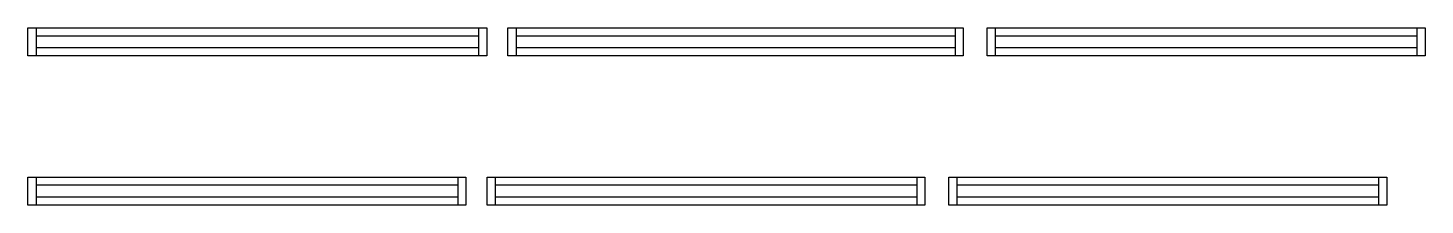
# Model space of a CAD drawing. Header units: metres. Extents: x 1674 to 2877, y 17573 to 17726.
import ezdxf

# ---------------------------------------------------------------- set-up
doc = ezdxf.new("R2010")
doc.units = ezdxf.units.M
doc.layers.add('Painéis', color=7, linetype='Continuous')
doc.layers.add('SARR_2.2x7', color=7, linetype='Continuous')

msp = doc.modelspace()

# ---------------------------------------------------------------- linework, layer by layer
at = {"layer": 'Painéis', "color": 7, "lineweight": 25}
for points in [[(1918.2, 17702.1), (1674.2, 17702.1), (1674.2, 17726.1), (1918.2, 17726.1)], [(1918.2, 17726.1), (2069.2, 17726.1), (2069.2, 17702.1), (1918.2, 17702.1)], [(2331.4, 17702.1), (2087.4, 17702.1), (2087.4, 17726.1), (2331.4, 17726.1)], [(2331.4, 17726.1), (2479.4, 17726.1), (2479.4, 17702.1), (2331.4, 17702.1)], [(2744, 17702.1), (2500, 17702.1), (2500, 17726.1), (2744, 17726.1)], [(2744, 17726.1), (2877, 17726.1), (2877, 17702.1), (2744, 17702.1)], [(1918.2, 17573.5), (1674.2, 17573.5), (1674.2, 17597.5), (1918.2, 17597.5)], [(1918.2, 17597.5), (2051.2, 17597.5), (2051.2, 17573.5), (1918.2, 17573.5)], [(2313.4, 17573.5), (2069.4, 17573.5), (2069.4, 17597.5), (2313.4, 17597.5)], [(2313.4, 17597.5), (2446.4, 17597.5), (2446.4, 17573.5), (2313.4, 17573.5)], [(2711, 17573.5), (2467, 17573.5), (2467, 17597.5), (2711, 17597.5)], [(2711, 17597.5), (2844, 17597.5), (2844, 17573.5), (2711, 17573.5)]]:
    msp.add_lwpolyline(points, dxfattribs=at)
at = {"layer": 'SARR_2.2x7', "color": 7, "lineweight": 25}
for p, q in [((1681.2, 17726.1), (1681.2, 17702.1)), ((1918.2, 17719.1), (1681.2, 17719.1)), ((2062.2, 17719.1), (1918.2, 17719.1)), ((2062.2, 17726.1), (2062.2, 17702.1)), ((2094.4, 17726.1), (2094.4, 17702.1)), ((2331.4, 17719.1), (2094.4, 17719.1)), ((2472.4, 17719.1), (2331.4, 17719.1)), ((2472.4, 17726.1), (2472.4, 17702.1)), ((2507, 17726.1), (2507, 17702.1)), ((2744, 17719.1), (2507, 17719.1)), ((2870, 17719.1), (2744, 17719.1)), ((2870, 17726.1), (2870, 17702.1)), ((1681.2, 17709.1), (1918.2, 17709.1)), ((1918.2, 17709.1), (2062.2, 17709.1)), ((2094.4, 17709.1), (2331.4, 17709.1)), ((2331.4, 17709.1), (2472.4, 17709.1)), ((2507, 17709.1), (2744, 17709.1)), ((2744, 17709.1), (2870, 17709.1)), ((1681.2, 17597.5), (1681.2, 17573.5)), ((2044.2, 17597.5), (2044.2, 17573.5)), ((2076.4, 17597.5), (2076.4, 17573.5)), ((2439.4, 17597.5), (2439.4, 17573.5)), ((2474, 17597.5), (2474, 17573.5)), ((2837, 17597.5), (2837, 17573.5)), ((1918.2, 17590.5), (1681.2, 17590.5)), ((2044.2, 17590.5), (1918.2, 17590.5)), ((2313.4, 17590.5), (2076.4, 17590.5)), ((2439.4, 17590.5), (2313.4, 17590.5)), ((2711, 17590.5), (2474, 17590.5)), ((2837, 17590.5), (2711, 17590.5)), ((1681.2, 17580.5), (1918.2, 17580.5)), ((1918.2, 17580.5), (2044.2, 17580.5)), ((2076.4, 17580.5), (2313.4, 17580.5)), ((2313.4, 17580.5), (2439.4, 17580.5)), ((2474, 17580.5), (2711, 17580.5)), ((2711, 17580.5), (2837, 17580.5))]:
    msp.add_line(p, q, dxfattribs=at)

doc.saveas('drawing.dxf')
